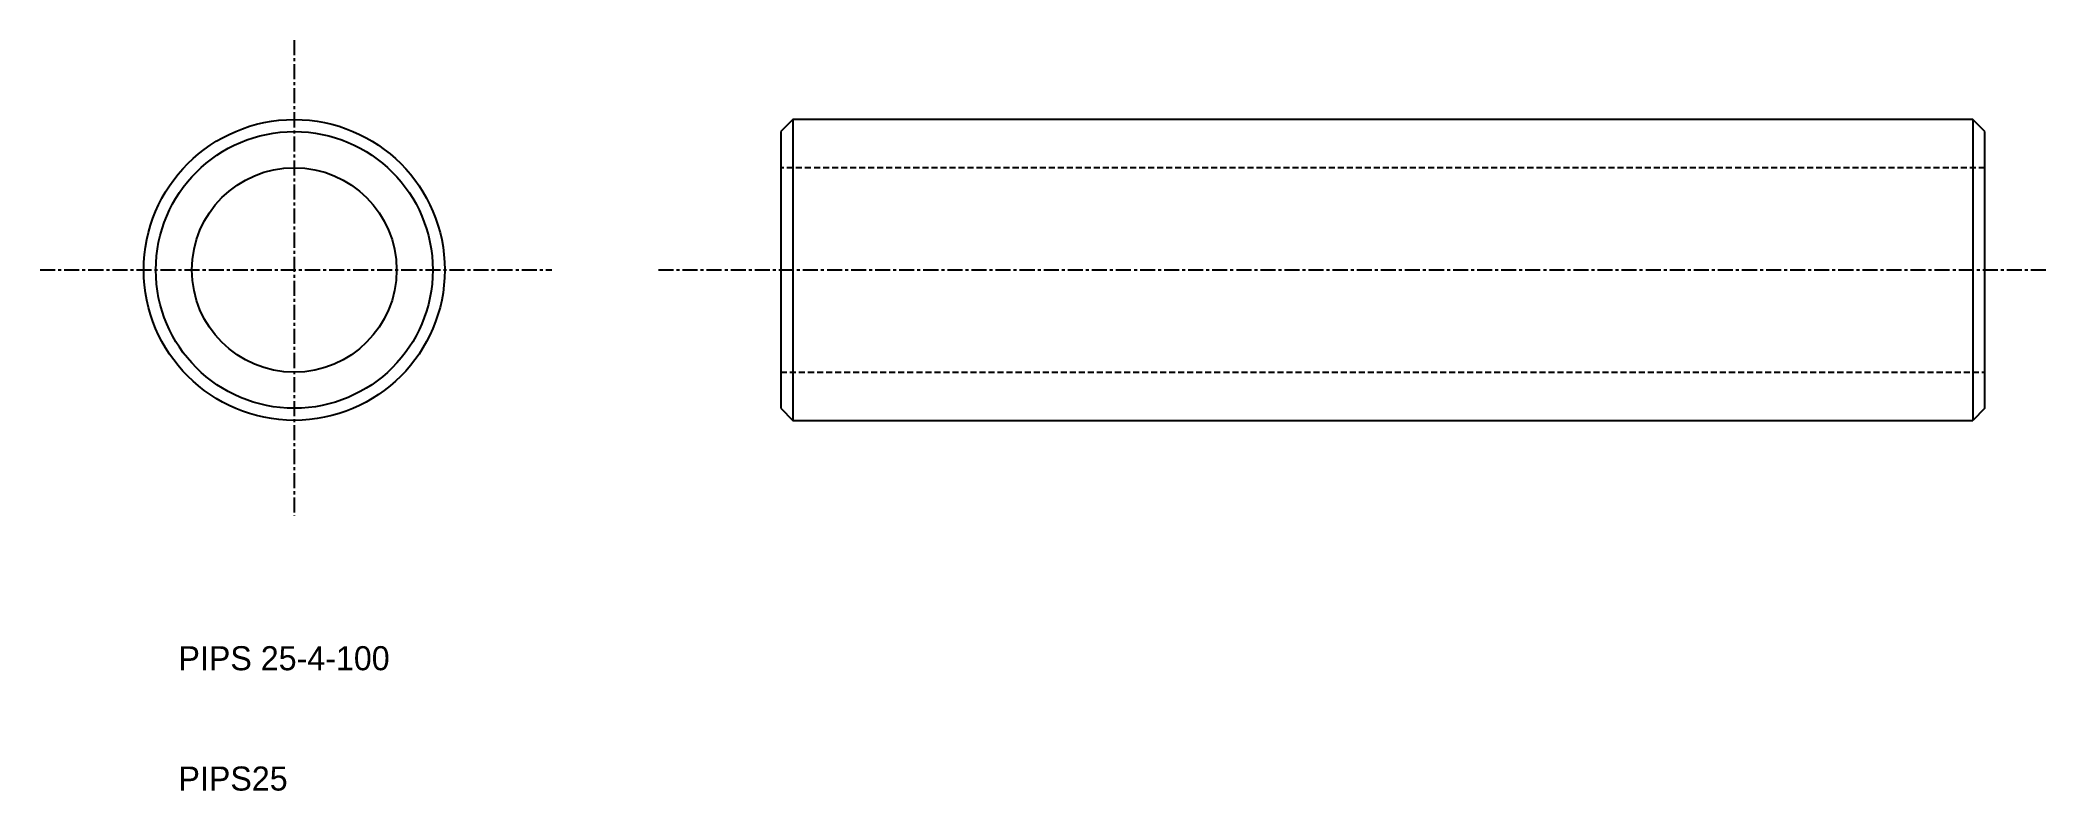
# Model space of a CAD drawing. Extents: x -1 to 165, y 10 to 72.
import ezdxf

# ---------------------------------------------------------------- set-up
doc = ezdxf.new("R2010")
doc.units = 0
doc.linetypes.add('CENTER', pattern=[2, 1.25, -0.25, 0.25, -0.25])
doc.linetypes.add('DASHED', pattern=[0.75, 0.5, -0.25])
doc.layers.get('0').update_dxf_attribs({"linetype": 'CONTINUOUS'})
doc.layers.add('CENTER', color=1, linetype='CENTER')

msp = doc.modelspace()

# ---------------------------------------------------------------- linework, layer by layer
at = {"color": 7, "linetype": 'CONTINUOUS'}
for p, q in [((61.04, 65.77), (60.04, 64.77)), ((159.04, 65.77), (61.04, 65.77)), ((61.04, 65.77), (61.04, 40.77)), ((159.04, 65.77), (159.04, 40.77)), ((160.04, 64.77), (159.04, 65.77)), ((60.04, 64.77), (60.04, 41.77)), ((160.04, 41.77), (160.04, 64.77)), ((60.04, 41.77), (61.04, 40.77)), ((160.04, 41.77), (159.04, 40.77)), ((61.04, 40.77), (159.04, 40.77))]:
    msp.add_line(p, q, dxfattribs=at)
at = {"color": 3, "linetype": 'DASHED'}
for p, q in [((160.04, 61.77), (60.04, 61.77)), ((60.04, 44.77), (160.04, 44.77))]:
    msp.add_line(p, q, dxfattribs=at)
at = {"color": 7, "linetype": 'CONTINUOUS'}
for radius in [12.5, 11.5, 8.5]:
    msp.add_circle((19.62, 53.27), radius, dxfattribs=at)
at = {"layer": 'CENTER', "color": 1, "linetype": 'CENTER'}
for p, q in [((19.62, 72.37), (19.62, 32.83)), ((-1.49, 53.27), (41, 53.27)), ((49.87, 53.27), (165.11, 53.27))]:
    msp.add_line(p, q, dxfattribs=at)

# ---------------------------------------------------------------- texts
at = {"color": 7, "linetype": 'CONTINUOUS'}
for s, p in [('PIPS 25-4-100', (10, 20)), ('PIPS25', (10, 10))]:
    msp.add_text(s, height=2, dxfattribs=at).set_placement(p)

doc.saveas('drawing.dxf')
